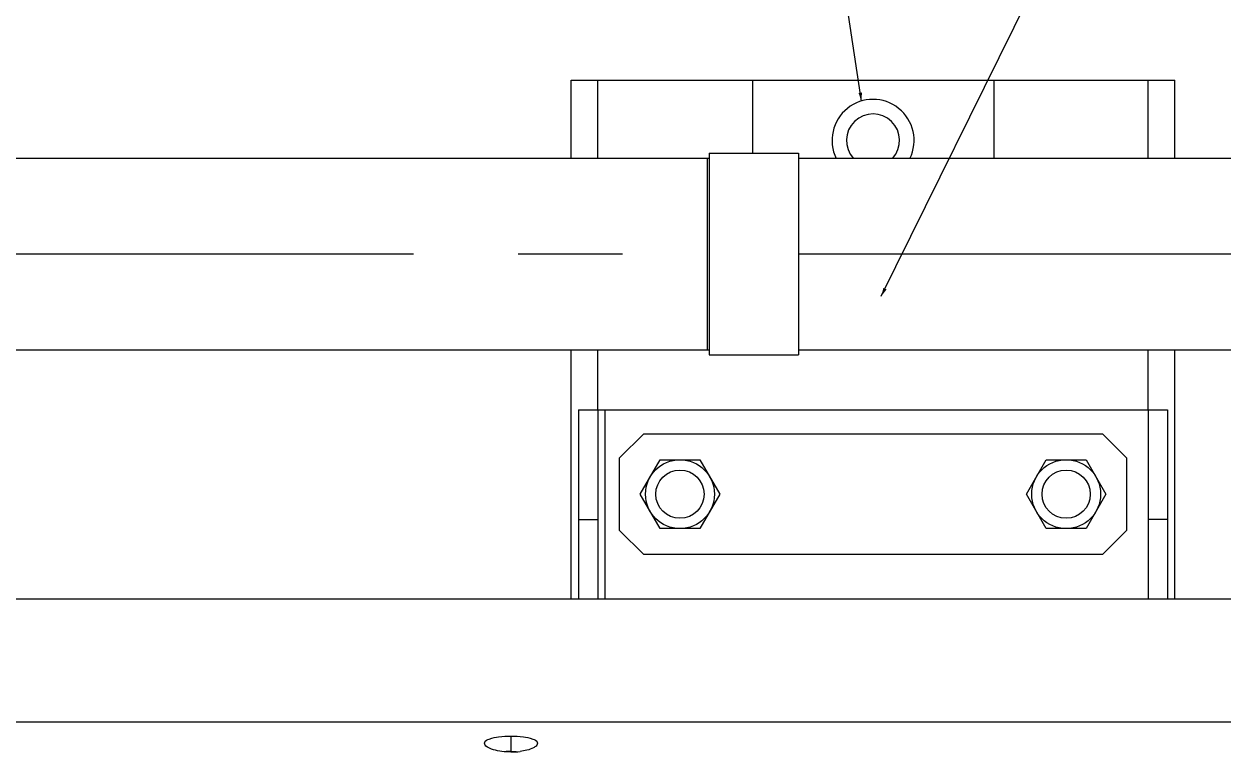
# Model space of a CAD drawing. Header units: millimetres. Extents: x 0 to 10500, y 0 to 7425.
# Drawn here: x 3596.9 to 4093.6, y 2355.5 to 2657 of the extents above; entities that cross this region are included whole.
import ezdxf

# ---------------------------------------------------------------- set-up
doc = ezdxf.new("R2010")
doc.units = ezdxf.units.MM
doc.header["$LTSCALE"] = 577.5
doc.linetypes.add('CENTER', pattern=[0.6, 0.375, -0.075, 0.075, -0.075])
doc.layers.get('0').update_dxf_attribs({"linetype": 'CONTINUOUS'})
for name, color, linetype in [('02___PRT_ALL_AXES', 7, 'CONTINUOUS'), ('AXES', 7, 'CONTINUOUS'), ('DEFAULT_1', 7, 'CENTER'), ('DTM_AXES', 7, 'CONTINUOUS'), ('NOTES3D', 7, 'CONTINUOUS')]:
    doc.layers.add(name, color=color, linetype=linetype)
doc.styles.get("Standard").update_dxf_attribs({"font": 'txt', "width": 0.85})
doc.dimstyles.get("Standard").update_dxf_attribs({"dimtxt": 3.5, "dimasz": 3.5, "dimexe": 1.5, "dimexo": 1.5, "dimtad": 1, "dimdec": 1, "dimtxsty": 'Standard', "dimblk": '_FILLED', "dimblk1": '_FILLED', "dimblk2": '_FILLED', "dimcen": 0.09, "dimadec": 1, "dimazin": 2, "dimtol": 1, "dimtp": 0.1, "dimtm": 0.1, "dimtfac": 1, "dimtdec": 1, "dimtofl": 0, "dimtmove": 0, "dimatfit": 3, "dimldrblk": '_FILLED', "dimfxl": 1, "dimtolj": 1, "dimarcsym": 0})

# ---------------------------------------------------------------- blocks, each defined once
blk = doc.blocks.new('_FILLED')
at = {"color": 0, "linetype": 'ByBlock'}
blk.add_solid([(0, 0), (-1, 0.21), (-1, -0.21)], dxfattribs=at)

msp = doc.modelspace()

# ---------------------------------------------------------------- linework, layer by layer
at = {"color": 7, "linetype": 'Continuous'}
for p, q in [((3834.64, 2633.73), (3898.64, 2633.73)), ((3898.64, 2633.73), (3898.64, 2603.4)), ((3998.64, 2633.73), (3998.64, 2601.38)), ((3998.64, 2633.73), (4062.64, 2633.73)), ((3541.69, 2601.38), (3880.69, 2601.38)), ((3879.96, 2601.38), (3879.96, 2522.01)), ((3917.69, 2601.38), (4331.63, 2601.38)), ((3541.69, 2522.01), (3880.69, 2522.01)), ((3917.69, 2522.01), (4332.23, 2522.01)), ((3826.64, 2497.23), (4070.64, 2497.23)), ((3834.64, 2497.23), (3834.64, 2451.73)), ((3837.64, 2418.73), (3837.64, 2497.23)), ((4062.64, 2497.23), (4062.64, 2451.73)), ((3853.64, 2487.23), (3843.64, 2477.23)), ((3853.64, 2487.23), (4043.64, 2487.23)), ((4053.64, 2477.23), (4043.64, 2487.23)), ((3843.64, 2447.23), (3843.64, 2477.23)), ((4053.64, 2477.23), (4053.64, 2447.23)), ((3826.64, 2451.73), (3834.64, 2451.73)), ((4070.64, 2451.73), (4062.64, 2451.73)), ((3843.64, 2447.23), (3853.64, 2437.23)), ((4043.64, 2437.23), (4053.64, 2447.23)), ((4043.64, 2437.23), (3853.64, 2437.23)), ((3798.64, 2362.05), (3798.64, 2355.73))]:
    msp.add_line(p, q, dxfattribs=at)
at = {"color": 3, "linetype": 'Continuous'}
for p, q in [((3826.64, 2497.23), (3826.64, 2451.73)), ((4070.64, 2497.23), (4070.64, 2451.73)), ((4188.64, 2418.73), (3283.27, 2418.73))]:
    msp.add_line(p, q, dxfattribs=at)
at = {"color": 7, "linetype": 'Continuous'}
for centre, radius, start, end in [((3798.63, 2329.21), 26.52, 89.9721, 94.3726), ((3798.67, 2385.19), 29.73, 269.9395, 277.2076)]:
    msp.add_arc(centre, radius, start, end, dxfattribs=at)
for points, knots in [([(3788.26, 2357.93), (3787.86, 2358.29), (3787.29, 2359.94), (3790.34, 2361.18), (3793.79, 2361.87), (3796.94, 2362.05), (3798.64, 2362.05)], [0, 0, 0, 0, 0.125783, 0.302181, 0.608839, 1, 1, 1, 1]), ([(3798.64, 2362.05), (3800.35, 2362.05), (3803.5, 2361.87), (3806.95, 2361.18), (3810, 2359.94), (3809.43, 2358.29), (3809.02, 2357.92)], [0, 0, 0, 0, 0.391354, 0.697798, 0.874136, 1, 1, 1, 1]), ([(3798.64, 2355.73), (3799, 2355.73), (3799.69, 2355.72), (3800.39, 2355.68), (3800.74, 2355.66)], [0, 0, 0, 0, 0.504583, 1, 1, 1, 1]), ([(3809.02, 2357.92), (3808.71, 2357.64), (3806.69, 2356.4), (3804.32, 2355.93), (3802.41, 2355.69)], [0, 0, 0, 0, 0.178344, 1, 1, 1, 1])]:
    msp.add_open_spline(points, degree=3, knots=knots, dxfattribs=at)
for points in [[(3791.43, 2356.39), (3790.31, 2356.72), (3789.13, 2357.14), (3788.26, 2357.93)], [(3794.81, 2355.7), (3793.67, 2355.84), (3792.54, 2356.06), (3791.43, 2356.39)], [(3798.64, 2355.45), (3797.36, 2355.45), (3796.08, 2355.53), (3794.81, 2355.7)]]:
    msp.add_open_spline(points, degree=3, dxfattribs=at)
at = {"layer": '02___PRT_ALL_AXES', "color": 7, "linetype": 'Continuous'}
for p, q in [((3852.17, 2462.23), (3860.41, 2476.5)), ((3860.41, 2476.5), (3876.88, 2476.5)), ((3876.88, 2476.5), (3885.12, 2462.23)), ((4012.17, 2462.23), (4020.41, 2476.5)), ((4020.41, 2476.5), (4036.88, 2476.5)), ((4036.88, 2476.5), (4045.12, 2462.23)), ((3860.41, 2447.96), (3852.17, 2462.23)), ((3885.12, 2462.23), (3876.88, 2447.96)), ((4020.41, 2447.96), (4012.17, 2462.23)), ((4045.12, 2462.23), (4036.88, 2447.96)), ((3876.88, 2447.96), (3860.41, 2447.96)), ((4036.88, 2447.96), (4020.41, 2447.96)), ((3422.25, 2367.93), (4188.64, 2367.93))]:
    msp.add_line(p, q, dxfattribs=at)
for centre in [(3868.64, 2462.23), (4028.64, 2462.23)]:
    msp.add_circle(centre, 14.27, dxfattribs=at)
at = {"layer": 'AXES', "color": 7, "linetype": 'Continuous'}
for p, q in [((3823.64, 2601.38), (3823.64, 2633.73)), ((3823.64, 2633.73), (3834.64, 2633.73)), ((3834.64, 2601.38), (3834.64, 2633.73)), ((3898.64, 2633.73), (3998.64, 2633.73)), ((4062.64, 2601.38), (4062.64, 2633.73)), ((4062.64, 2633.73), (4073.64, 2633.73)), ((4073.64, 2601.38), (4073.64, 2633.73)), ((3823.64, 2418.73), (3823.64, 2522.01)), ((3834.64, 2497.23), (3834.64, 2522.01)), ((4062.64, 2497.23), (4062.64, 2522.01)), ((4073.64, 2418.73), (4073.64, 2522.01)), ((3834.64, 2451.73), (3834.64, 2418.73)), ((4062.64, 2451.73), (4062.64, 2418.73))]:
    msp.add_line(p, q, dxfattribs=at)
at = {"layer": 'AXES', "color": 3, "linetype": 'Continuous'}
for p, q in [((3826.64, 2451.73), (3826.64, 2418.73)), ((4070.64, 2451.73), (4070.64, 2418.73))]:
    msp.add_line(p, q, dxfattribs=at)
at = {"layer": 'AXES', "color": 7, "linetype": 'Continuous'}
for centre in [(3868.64, 2462.23), (4028.64, 2462.23)]:
    msp.add_circle(centre, 10, dxfattribs=at)
for radius, start, end in [(17, 334.1299, 205.8701), (11, 317.5215, 222.4785)]:
    msp.add_arc((3948.64, 2608.73), radius, start, end, dxfattribs=at)
at = {"layer": 'DEFAULT_1', "color": 2, "linetype": 'CENTER'}
for p, q in [((3541.69, 2561.7), (3879.96, 2561.7)), ((3917.69, 2561.7), (4331.63, 2561.7))]:
    msp.add_line(p, q, dxfattribs=at)
at = {"layer": 'DTM_AXES', "color": 7, "linetype": 'Continuous'}
for p, q in [((3880.69, 2603.4), (3880.69, 2520)), ((3880.69, 2603.4), (3917.69, 2603.4)), ((3917.69, 2603.4), (3917.69, 2520)), ((3880.69, 2520), (3917.69, 2520))]:
    msp.add_line(p, q, dxfattribs=at)

# ---------------------------------------------------------------- leaders
at = {"layer": 'NOTES3D', "color": 2, "linetype": 'Continuous'}
for points in [[(3952.04, 2544.19), (4297.55, 3243.66)], [(3943.85, 2625.04), (3852.52, 3234.42)]]:
    msp.add_leader(points, dimstyle='Standard', override={"dimtad": 0}, dxfattribs=at)

doc.saveas('drawing.dxf')
